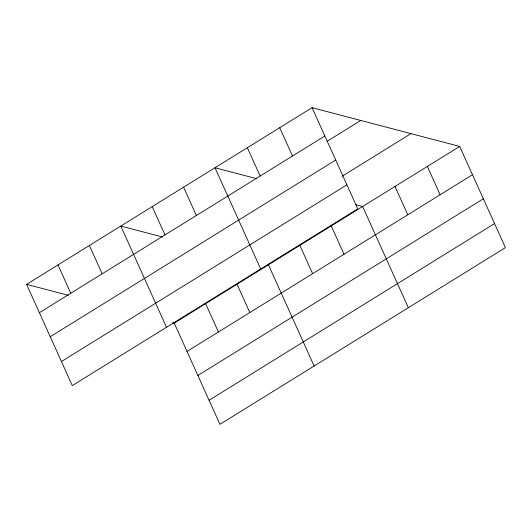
<?xml version="1.0" encoding="UTF-8"?>
<svg xmlns="http://www.w3.org/2000/svg" width="532" height="532" viewBox="0 0 532 532"><rect width="100%" height="100%" fill="white"/><g stroke="black" fill="none" stroke-linecap="round" stroke-linejoin="round"><path stroke-width="0.8" d="M312.065 107.677L357.763 208.89L72.299 385.58L26.6 284.367L312.065 107.677L459.701 146.42L505.4 247.633L219.935 424.323L174.237 323.11L172.694 322.705M39.381 312.676L324.846 135.986M327.02 141.359L360.782 120.458M50.247 336.736L335.705 160.046M342.056 176.298L410.977 133.632M61.439 361.521L346.897 184.83M174.237 323.11L459.701 146.42M187.018 351.419L472.483 174.729M197.884 375.479L483.342 198.782M209.076 400.264L494.534 223.573M256.763 178.712L215.001 167.753L260.707 268.966M355.682 204.667L362.644 206.496L408.343 307.709M162.566 237.019L120.804 226.06L166.503 327.273M26.6 284.367L68.362 295.327M427.349 166.443L440.13 194.752M394.997 186.466L407.778 214.775M331.243 225.927L344.024 254.236M279.706 127.7L292.494 156.009M299.842 245.365L312.623 273.674M247.353 147.73L260.141 176.032M268.441 264.803L314.139 366.016M237.039 284.241L249.821 312.543M183.607 187.191L196.388 215.493M205.638 303.672L218.419 331.981M152.205 206.622L164.987 234.931M89.403 245.498L102.184 273.807M58.001 264.936L70.783 293.238"/></g></svg>
